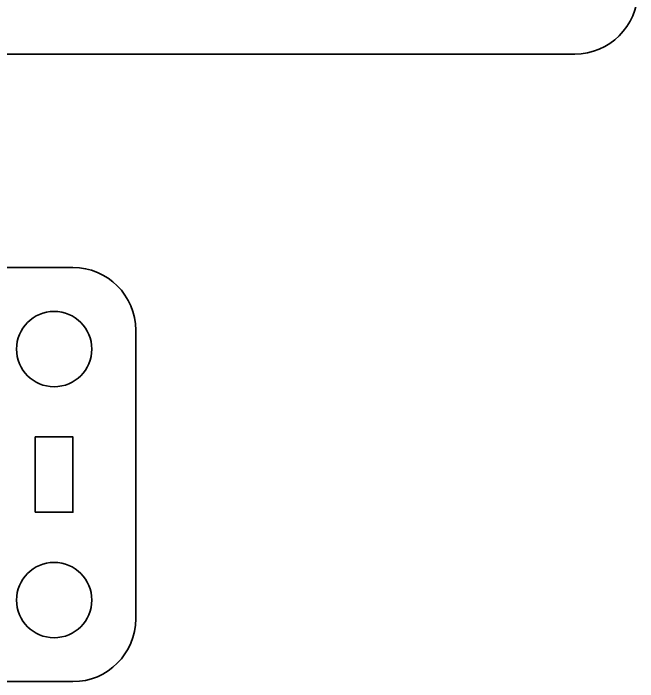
# Model space of a CAD drawing. Header units: centimetres. Extents: x -40 to 171, y -20 to 141.
# Drawn here: x -6.82 to -1.85, y 63.5 to 68.83 of the extents above; entities that cross this region are included whole.
import ezdxf

# ---------------------------------------------------------------- set-up
doc = ezdxf.new("R2010")
doc.units = ezdxf.units.CM
doc.header["$MEASUREMENT"] = 0
doc.layers.add('Layer 1', color=7, linetype='Continuous')

msp = doc.modelspace()

# ---------------------------------------------------------------- linework, layer by layer
at = {"layer": 'Layer 1', "color": 250, "lineweight": 35}
msp.add_lwpolyline([(-6.64996, 64.85002), (-6.34996, 64.85002), (-6.34996, 65.45002), (-6.64996, 65.45002), (-6.64996, 64.85002)], close=True, dxfattribs=at)
for centre in [(-6.49996, 66.15002), (-6.49996, 64.15002)]:
    msp.add_ellipse(centre, major_axis=(0, 0.3), ratio=1, dxfattribs=at)
for points in [[(-9.14996, 69.00002), (-9.14996, 69.00002), (-9.14996, 75.30002), (-9.14996, 75.30002), (-9.14996, 75.30002), (-9.14996, 75.57611), (-8.92605, 75.80002), (-8.64996, 75.80002), (-8.64996, 75.80002), (-8.64996, 75.80002), (-2.34996, 75.80002), (-2.34996, 75.80002), (-2.34996, 75.80002), (-2.07387, 75.80002), (-1.84996, 75.57611), (-1.84996, 75.30002), (-1.84996, 75.30002), (-1.84996, 75.30002), (-1.84996, 69.00002), (-1.84996, 69.00002), (-1.84996, 69.00002), (-1.84996, 68.72393), (-2.07387, 68.50002), (-2.34996, 68.50002), (-2.34996, 68.50002), (-2.34996, 68.50002), (-8.64996, 68.50002), (-8.64996, 68.50002), (-8.64996, 68.50002), (-8.92605, 68.50002), (-9.14996, 68.72393), (-9.14996, 69.00002)], [(-15.14996, 64.00002), (-15.14996, 64.00002), (-15.14996, 66.30002), (-15.14996, 66.30002), (-15.14996, 66.30002), (-15.14996, 66.57611), (-14.92605, 66.80002), (-14.64996, 66.80002), (-14.64996, 66.80002), (-14.64996, 66.80002), (-6.34996, 66.80002), (-6.34996, 66.80002), (-6.34996, 66.80002), (-6.07387, 66.80002), (-5.84996, 66.57611), (-5.84996, 66.30002), (-5.84996, 66.30002), (-5.84996, 66.30002), (-5.84996, 64.00002), (-5.84996, 64.00002), (-5.84996, 64.00002), (-5.84996, 63.72393), (-6.07387, 63.50002), (-6.34996, 63.50002), (-6.34996, 63.50002), (-6.34996, 63.50002), (-14.64996, 63.50002), (-14.64996, 63.50002), (-14.64996, 63.50002), (-14.92605, 63.50002), (-15.14996, 63.72393), (-15.14996, 64.00002)]]:
    msp.add_open_spline(points, degree=3, knots=[0, 0, 0, 0, 0.125, 0.125, 0.125, 0.125, 0.25, 0.25, 0.25, 0.25, 0.375, 0.375, 0.375, 0.375, 0.5, 0.5, 0.5, 0.5, 0.625, 0.625, 0.625, 0.625, 0.75, 0.75, 0.75, 0.75, 0.875, 0.875, 0.875, 0.875, 1, 1, 1, 1], dxfattribs=at)

doc.saveas('drawing.dxf')
